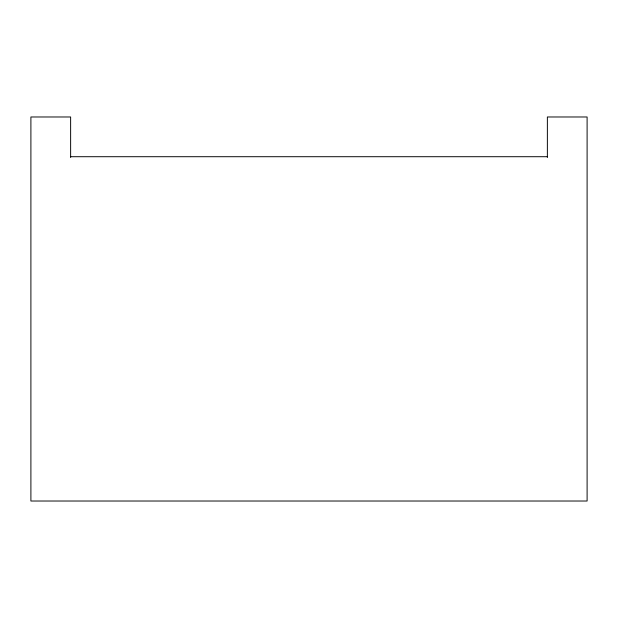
<?xml version="1.0" encoding="UTF-8"?>
<svg xmlns="http://www.w3.org/2000/svg" width="618" height="618" viewBox="0 0 618 618"><rect width="100%" height="100%" fill="white"/><g stroke="black" fill="none" stroke-linecap="round" stroke-linejoin="round"><path stroke-width="0.93" d="M70.63 156.709L547.37 156.709M547.37 157.49L547.37 116.98L587.1 116.98L587.1 501.02L30.9 501.02L30.9 116.98L70.63 116.98L70.63 157.49"/></g></svg>
